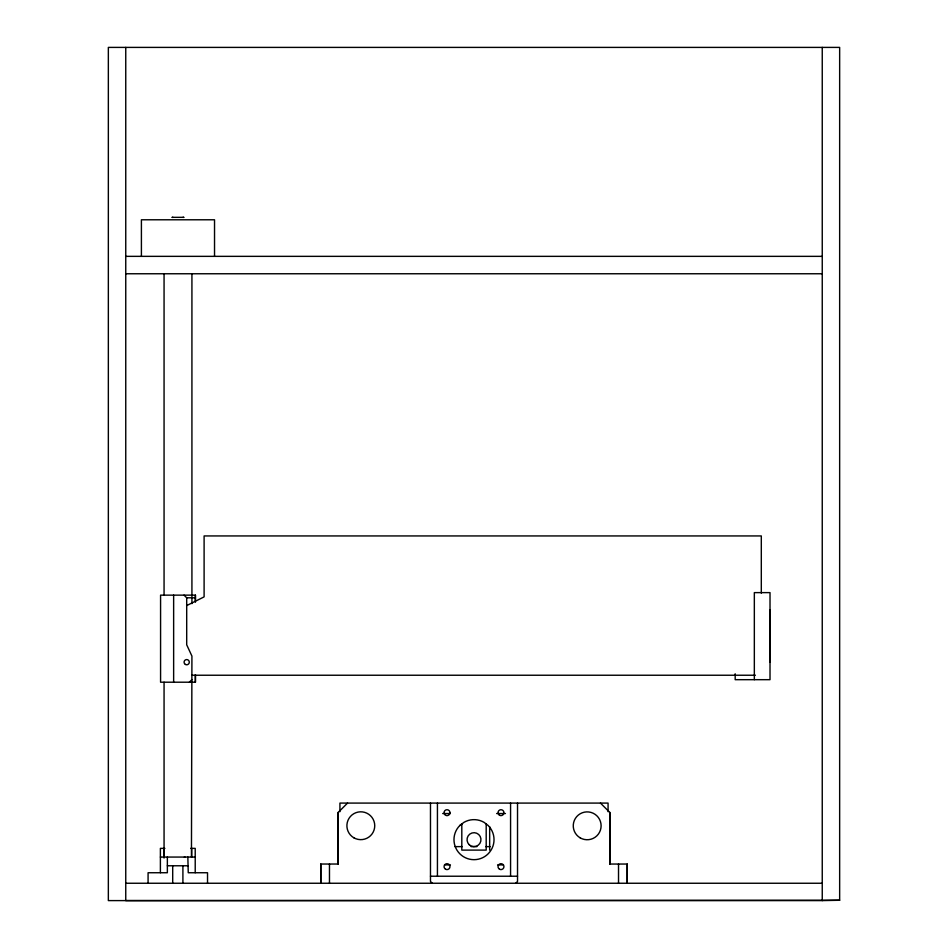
<?xml version="1.0" encoding="UTF-8"?>
<svg xmlns="http://www.w3.org/2000/svg" width="948" height="948" viewBox="0 0 948 948"><rect width="100%" height="100%" fill="white"/><g stroke="black" fill="none" stroke-linecap="round" stroke-linejoin="round"><path stroke-width="1.42" d="M141.406 256.351L141.406 219.782L214.532 219.782L214.532 256.351M195.418 602.241L195.407 595.143L160.579 595.143L160.579 682.205L195.407 682.205L195.407 674.798M320.768 864.031L320.768 883.18L320.768 864.031L338.187 864.031L338.187 812.436L347.537 803.086M627.232 883.192L627.232 864.043L609.813 864.043L609.813 812.448L600.463 803.086M449.779 813.716L449.956 812.957A2.963 2.963 0 0 0 445.785 809.971A2.963 2.963 0 0 0 445.287 815.079A2.963 2.963 0 0 0 449.956 812.957M189.363 682.205L191.923 679.645M515.795 883.192L517.525 881.45L517.525 803.086M459.839 825.495L463.987 822.319A20.026 20.026 0 0 1 484.013 822.319L488.161 825.495A20.026 20.026 0 0 1 488.161 853.816A20.026 20.026 0 0 1 459.839 853.816A20.026 20.026 0 0 1 459.839 825.495L461.806 823.99M186.697 605.582L204.104 596.885L204.104 535.94L761.303 535.94L761.303 593.128M822.248 900.6L839.655 900.268L839.655 47.4L108.345 47.4L108.345 900.6L822.248 900.6L822.248 47.4M172.963 217.341L172.192 217.341L183.758 217.341L182.988 217.341M125.752 256.351L822.248 256.351M125.752 273.759L822.248 273.759M184.042 595.143L186.697 597.797L195.418 597.797M770.013 610.038L770.013 662.273M191.923 675.237L755.39 675.237M442.692 813.538L450.051 813.538M496.634 813.538L505.438 813.538M454.933 846.623L462.269 846.623M471.073 846.623L476.939 846.623M485.743 846.623L490.14 846.623M164.881 848.365L160.39 848.365L160.39 872.741M190.655 848.365L195.217 848.365L195.217 872.741M187.846 857.063L188.249 872.741L207.529 872.741L207.529 883.192M191.449 857.063L191.923 656.087L186.697 644.794L186.697 597.797M160.39 857.063L195.217 857.063M184.327 857.063L184.955 857.063M444.541 864.896L450.43 864.884M497.57 864.884L503.471 864.872M167.358 865.773L188.249 865.773M430.475 876.225L517.525 876.225M125.752 883.252L822.248 883.252M839.655 900.268L125.752 900.6L125.752 47.4M432.205 883.192L430.475 881.45L430.475 803.086M754.335 679.68L754.335 592.619L770.013 592.619L770.013 679.68L735.186 679.68L735.186 673.779M627.232 864.031L627.232 883.192M618.523 864.031L618.523 883.192M609.813 812.436L609.813 864.031M608.071 811.678L608.071 803.086L339.929 803.086L339.929 811.678M510.569 803.086L510.569 876.225M489.666 826.703L489.666 850.107M486.194 823.776L486.194 850.107L461.806 850.107L461.806 823.705M437.431 803.086L437.431 876.225M338.187 812.436L338.187 864.031M329.477 864.031L329.477 883.192M195.407 595.143L195.407 600.937M195.407 674.94L195.407 682.205M191.923 273.759L191.923 603.627M191.697 848.365L191.697 857.063M182.905 865.773L182.905 883.192M173.638 595.143L173.638 682.205M172.702 865.773L172.702 883.192M167.358 857.063L167.358 872.741L148.078 872.741L148.078 883.192M164.063 273.759L164.063 595.143M164.063 682.205L164.063 858.059M163.909 848.365L163.909 857.063M580.212 837.878A13.936 13.936 0 0 0 601.115 825.827A13.936 13.936 0 0 0 580.212 813.751A13.936 13.936 0 0 0 580.212 837.878M353.853 837.795A13.936 13.936 0 0 0 374.744 825.732A13.936 13.936 0 0 0 353.853 813.668A13.936 13.936 0 0 0 353.853 837.795M469.296 844.787A6.968 6.968 0 0 0 480.802 841.172A6.968 6.968 0 0 0 471.914 833.008A6.968 6.968 0 0 0 469.296 844.787M499.513 815.233A2.963 2.963 0 0 0 503.945 812.673A2.963 2.963 0 0 0 499.513 810.102A2.963 2.963 0 0 0 499.513 815.233M445.536 869.209A2.963 2.963 0 0 0 449.968 866.65A2.963 2.963 0 0 0 445.536 864.078A2.963 2.963 0 0 0 445.536 869.209M499.513 869.209A2.963 2.963 0 0 0 503.945 866.65A2.963 2.963 0 0 0 499.513 864.078A2.963 2.963 0 0 0 499.513 869.209M185.393 664.441A2.607 2.607 0 0 0 189.304 662.178A2.607 2.607 0 0 0 185.393 659.915A2.607 2.607 0 0 0 185.393 664.441"/></g></svg>
